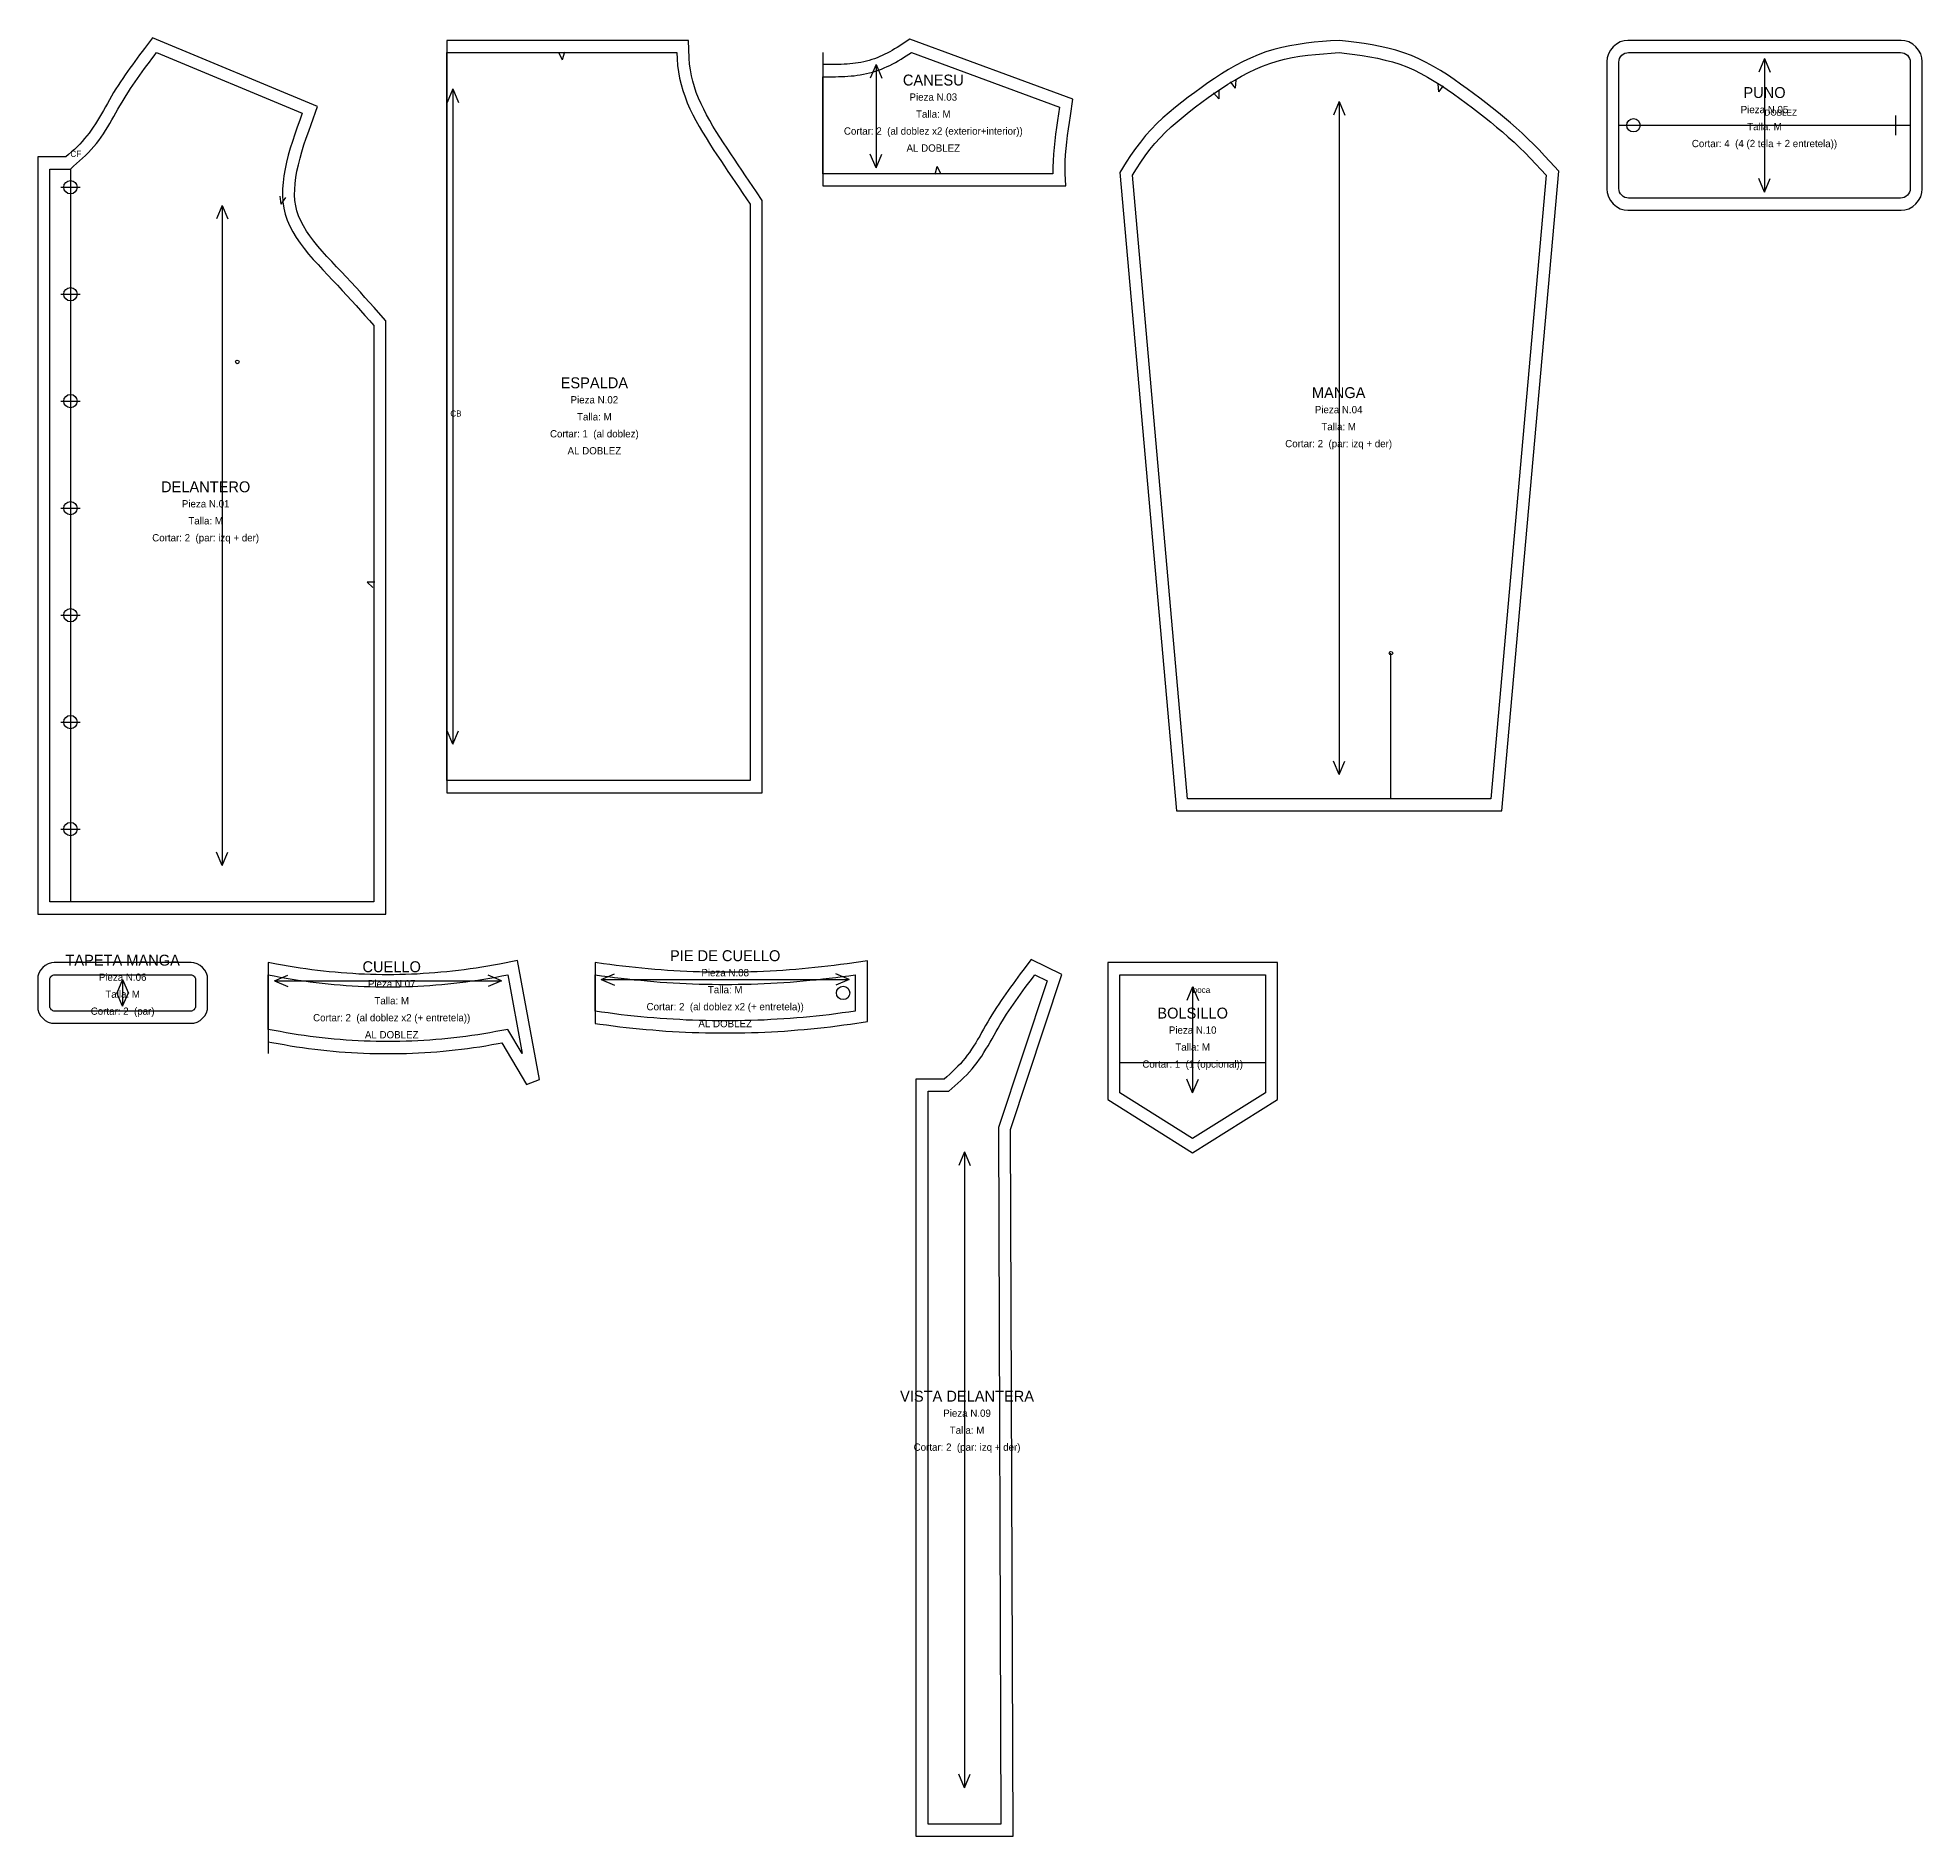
# Model space of a CAD drawing. Header units: centimetres. Extents: x -1 to 154, y -147 to 1.
import ezdxf
from ezdxf.enums import TextEntityAlignment as Align

# ---------------------------------------------------------------- set-up
doc = ezdxf.new("R2010")
doc.units = ezdxf.units.CM
for name, color, linetype in [('BOTONES', 30, 'Continuous'), ('CENTROS', 5, 'Continuous'), ('CONSTRUCCION', 8, 'Continuous'), ('CORTE', 1, 'Continuous'), ('COSTURA', 3, 'Continuous'), ('DOBLEZ', 6, 'Continuous'), ('HILO', 2, 'Continuous'), ('OJAL', 200, 'Continuous'), ('PIQUETES', 4, 'Continuous'), ('REFERENCIAS', 9, 'Continuous'), ('TEXTOS', 7, 'Continuous')]:
    doc.layers.add(name, color=color, linetype=linetype)

msp = doc.modelspace()

# ---------------------------------------------------------------- linework, layer by layer
at = {"layer": 'BOTONES'}
for centre in [(130.49, -6), (1.7, -11.1), (1.7, -19.92), (1.7, -28.73), (1.7, -37.55), (1.7, -46.37), (1.7, -55.18), (1.7, -64), (65.37, -77.5)]:
    msp.add_circle(centre, 0.55, dxfattribs=at)
at = {"layer": 'CENTROS'}
for centre in [(15.45, -25.5), (110.51, -49.5)]:
    msp.add_circle(centre, 0.15, dxfattribs=at)
at = {"layer": 'CONSTRUCCION'}
for p, q in [((129.29, -6), (153.29, -6)), ((1.7, -9.6), (1.7, -70)), ((110.51, -61.5), (110.51, -49.5)), ((88.17, -83.22), (100.17, -83.22))]:
    msp.add_line(p, q, dxfattribs=at)
at = {"layer": 'CORTE'}
for points in [[(-1, -71), (27.7, -71), (27.7, -22.12), (27.08, -21.42), (26.72, -21.01), (26.35, -20.6), (25.97, -20.18), (25.6, -19.76), (25.21, -19.34), (24.83, -18.92), (24.43, -18.5), (24.03, -18.07), (23.63, -17.65), (23.23, -17.23), (22.83, -16.8), (22.45, -16.38), (22.09, -15.96), (21.75, -15.54), (21.43, -15.12), (21.14, -14.71), (20.89, -14.29), (20.67, -13.88), (20.5, -13.46), (20.36, -13.05), (20.26, -12.63), (20.2, -12.2), (20.17, -11.74), (20.18, -11.28), (20.21, -10.79), (20.27, -10.3), (20.36, -9.78), (20.48, -9.26), (20.62, -8.72), (20.77, -8.18), (20.94, -7.62), (21.13, -7.06), (21.33, -6.49), (21.53, -5.92), (22.06, -4.44), (8.47, 1.22), (7.8, 0.34), (7.6, 0.07), (7.4, -0.2), (7.2, -0.47), (7, -0.74), (6.8, -1.01), (6.6, -1.29), (6.4, -1.57), (6.2, -1.85), (6.01, -2.13), (5.82, -2.42), (5.63, -2.71), (5.44, -3), (5.26, -3.3), (5.08, -3.59), (4.91, -3.89), (4.74, -4.19), (4.58, -4.48), (4.41, -4.77), (4.25, -5.06), (4.08, -5.34), (3.92, -5.61), (3.75, -5.88), (3.58, -6.14), (3.41, -6.4), (3.23, -6.64), (3.05, -6.88), (2.87, -7.1), (2.67, -7.33), (2.46, -7.54), (2.24, -7.76), (2.02, -7.98), (1.78, -8.19), (1.54, -8.41), (1.32, -8.6), (-1, -8.6), (-1, -71)], [(58.7, -12.19), (58.23, -11.49), (57.92, -11.05), (57.62, -10.6), (57.32, -10.15), (57.02, -9.7), (56.71, -9.25), (56.41, -8.8), (56.11, -8.35), (55.81, -7.89), (55.51, -7.43), (55.21, -6.98), (54.92, -6.52), (54.64, -6.06), (54.38, -5.6), (54.12, -5.14), (53.88, -4.68), (53.66, -4.22), (53.46, -3.76), (53.27, -3.29), (53.11, -2.83), (52.98, -2.37), (52.87, -1.91), (52.79, -1.44), (52.72, -0.96), (52.68, -0.47), (52.62, 1), (32.7, 1), (32.7, -61), (58.7, -61), (58.7, -12.19)], [(83.66, -9.97), (83.66, -9.47), (83.67, -8.96), (83.7, -8.44), (83.75, -7.91), (83.8, -7.38), (83.86, -6.85), (83.94, -6.3), (84.02, -5.76), (84.1, -5.21), (84.31, -3.84), (70.87, 1.11), (70.24, 0.69), (70.03, 0.56), (69.82, 0.42), (69.61, 0.3), (69.41, 0.17), (69.21, 0.06), (69, -0.05), (68.8, -0.15), (68.59, -0.25), (68.38, -0.34), (68.17, -0.43), (67.95, -0.51), (67.73, -0.58), (67.51, -0.65), (67.29, -0.71), (67.07, -0.76), (66.84, -0.81), (66.62, -0.85), (66.39, -0.88), (66.16, -0.91), (65.93, -0.94), (65.69, -0.96), (65.45, -0.97), (65.21, -0.98), (64.96, -0.99), (64.72, -1), (64.47, -1), (64.21, -1), (63.96, -1), (63.7, -1), (63.7, -11), (83.71, -11), (83.66, -9.97)], [(92.83, -62.5), (119.66, -62.5), (124.33, -9.78), (123.6, -8.98), (123.17, -8.51), (122.72, -8.03), (122.27, -7.57), (121.8, -7.11), (121.33, -6.66), (120.84, -6.22), (120.35, -5.79), (119.86, -5.37), (119.36, -4.96), (118.85, -4.56), (118.34, -4.16), (117.83, -3.76), (117.31, -3.37), (116.78, -2.98), (116.25, -2.6), (115.71, -2.22), (115.16, -1.85), (114.59, -1.49), (114.01, -1.15), (113.42, -0.83), (112.82, -0.53), (112.2, -0.26), (111.56, -0.02), (110.92, 0.18), (110.26, 0.36), (109.61, 0.5), (108.96, 0.63), (108.31, 0.73), (107.66, 0.83), (107.01, 0.91), (106.27, 1), (105.52, 0.95), (104.86, 0.9), (104.19, 0.84), (103.53, 0.76), (102.86, 0.67), (102.19, 0.56), (101.53, 0.42), (100.86, 0.26), (100.21, 0.05), (99.56, -0.19), (98.93, -0.46), (98.32, -0.75), (97.71, -1.07), (97.13, -1.41), (96.55, -1.76), (95.98, -2.13), (95.42, -2.51), (94.88, -2.9), (94.34, -3.29), (93.8, -3.69), (93.27, -4.1), (92.75, -4.51), (92.23, -4.95), (91.72, -5.39), (91.23, -5.86), (90.75, -6.34), (90.29, -6.85), (89.86, -7.38), (89.45, -7.92), (89.06, -8.48), (88.7, -9.04), (88.17, -9.88), (92.83, -62.5)], [(128.29, -11.25), (128.32, -11.55), (128.43, -11.89), (128.59, -12.2), (128.82, -12.48), (129.09, -12.7), (129.4, -12.87), (129.74, -12.97), (130.04, -13), (152.54, -13), (152.85, -12.97), (153.18, -12.87), (153.5, -12.7), (153.77, -12.48), (153.99, -12.2), (154.16, -11.89), (154.26, -11.55), (154.29, -11.25), (154.29, -0.75), (154.26, -0.45), (154.16, -0.11), (153.99, 0.2), (153.77, 0.48), (153.5, 0.7), (153.18, 0.87), (152.85, 0.97), (152.54, 1), (130.04, 1), (129.74, 0.97), (129.4, 0.87), (129.09, 0.7), (128.82, 0.48), (128.59, 0.2), (128.43, -0.11), (128.32, -0.45), (128.29, -0.75), (128.29, -11.25)], [(-1, -78.65), (-0.98, -78.87), (-0.9, -79.14), (-0.77, -79.38), (-0.59, -79.59), (-0.38, -79.77), (-0.14, -79.9), (0.13, -79.98), (0.35, -80), (11.65, -80), (11.87, -79.98), (12.14, -79.9), (12.38, -79.77), (12.59, -79.59), (12.77, -79.38), (12.9, -79.14), (12.98, -78.87), (13, -78.65), (13, -76.35), (12.98, -76.13), (12.9, -75.86), (12.77, -75.62), (12.59, -75.41), (12.38, -75.23), (12.14, -75.1), (11.87, -75.02), (11.65, -75), (0.35, -75), (0.13, -75.02), (-0.14, -75.1), (-0.38, -75.23), (-0.59, -75.41), (-0.77, -75.62), (-0.9, -75.86), (-0.98, -76.13), (-1, -76.35), (-1, -78.65)], [(18.81, -81.67), (19.31, -81.76), (19.81, -81.85), (20.32, -81.93), (20.82, -82), (21.32, -82.07), (21.83, -82.13), (22.33, -82.19), (22.83, -82.24), (23.34, -82.29), (23.84, -82.34), (24.34, -82.38), (24.85, -82.41), (25.35, -82.44), (25.85, -82.46), (26.36, -82.48), (26.86, -82.49), (27.36, -82.5), (27.87, -82.5), (28.37, -82.5), (28.87, -82.49), (29.38, -82.48), (29.88, -82.46), (30.38, -82.44), (30.89, -82.41), (31.39, -82.38), (31.9, -82.34), (32.4, -82.29), (32.9, -82.24), (33.41, -82.19), (33.91, -82.13), (34.41, -82.07), (34.92, -82), (35.42, -81.93), (35.92, -81.85), (36.42, -81.76), (36.93, -81.67), (37.24, -81.62), (39.29, -85.04), (40.35, -84.64), (38.53, -74.82), (37.05, -75.12), (36.57, -75.21), (36.08, -75.29), (35.6, -75.37), (35.12, -75.45), (34.63, -75.52), (34.15, -75.59), (33.67, -75.65), (33.18, -75.7), (32.7, -75.76), (32.22, -75.8), (31.73, -75.84), (31.25, -75.88), (30.77, -75.91), (30.28, -75.94), (29.8, -75.96), (29.32, -75.98), (28.83, -75.99), (28.35, -76), (27.87, -76), (27.38, -76), (26.9, -75.99), (26.42, -75.98), (25.93, -75.96), (25.45, -75.94), (24.97, -75.91), (24.48, -75.88), (24, -75.84), (23.52, -75.8), (23.03, -75.76), (22.55, -75.7), (22.07, -75.65), (21.58, -75.59), (21.1, -75.52), (20.62, -75.45), (20.13, -75.37), (19.65, -75.29), (19.17, -75.21), (18.68, -75.12), (18, -74.98), (18, -81.52), (18.3, -81.58), (18.81, -81.67)], [(45.87, -80.14), (46.42, -80.21), (46.96, -80.28), (47.5, -80.34), (48.05, -80.4), (48.59, -80.46), (49.13, -80.51), (49.68, -80.55), (50.22, -80.6), (50.76, -80.64), (51.31, -80.67), (51.85, -80.7), (52.39, -80.73), (52.94, -80.75), (53.48, -80.77), (54.02, -80.78), (54.57, -80.79), (55.11, -80.8), (55.65, -80.8), (56.2, -80.8), (56.74, -80.79), (57.28, -80.78), (57.83, -80.77), (58.37, -80.75), (58.91, -80.73), (59.46, -80.7), (60, -80.67), (60.54, -80.64), (61.09, -80.6), (61.63, -80.55), (62.17, -80.51), (62.72, -80.46), (63.26, -80.4), (63.8, -80.34), (64.34, -80.28), (64.89, -80.21), (65.43, -80.14), (65.97, -80.07), (67.37, -79.86), (67.37, -74.84), (65.69, -75.09), (65.16, -75.16), (64.64, -75.23), (64.11, -75.3), (63.58, -75.36), (63.05, -75.41), (62.52, -75.47), (61.99, -75.52), (61.46, -75.56), (60.94, -75.6), (60.41, -75.64), (59.88, -75.67), (59.35, -75.7), (58.82, -75.73), (58.29, -75.75), (57.77, -75.77), (57.24, -75.78), (56.71, -75.79), (56.18, -75.8), (55.65, -75.8), (55.12, -75.8), (54.6, -75.79), (54.07, -75.78), (53.54, -75.77), (53.01, -75.75), (52.48, -75.73), (51.95, -75.7), (51.42, -75.67), (50.9, -75.64), (50.37, -75.6), (49.84, -75.56), (49.31, -75.52), (48.78, -75.47), (48.25, -75.41), (47.73, -75.36), (47.2, -75.3), (46.67, -75.23), (46.14, -75.16), (45.61, -75.09), (44.93, -74.99), (44.93, -80.01), (45.33, -80.07), (45.87, -80.14)], [(71.37, -147), (79.37, -147), (79.17, -88.76), (83.39, -75.99), (80.87, -74.73), (80.17, -75.66), (79.97, -75.93), (79.77, -76.2), (79.57, -76.47), (79.37, -76.74), (79.17, -77.01), (78.97, -77.29), (78.77, -77.57), (78.57, -77.85), (78.38, -78.13), (78.19, -78.42), (78, -78.71), (77.81, -79), (77.63, -79.3), (77.45, -79.59), (77.28, -79.89), (77.11, -80.19), (76.94, -80.48), (76.78, -80.77), (76.62, -81.06), (76.45, -81.34), (76.29, -81.61), (76.12, -81.88), (75.95, -82.14), (75.78, -82.4), (75.6, -82.64), (75.42, -82.88), (75.24, -83.1), (75.04, -83.33), (74.83, -83.54), (74.61, -83.76), (74.39, -83.98), (74.15, -84.19), (73.91, -84.41), (73.69, -84.6), (71.37, -84.6), (71.37, -147)], [(87.17, -86.27), (94.17, -90.68), (101.17, -86.27), (101.17, -75), (87.17, -75), (87.17, -86.27)]]:
    msp.add_lwpolyline(points, close=True, dxfattribs=at)
at = {"layer": 'COSTURA'}
for points in [[(0, -9.6), (1.7, -9.6), (1.95, -9.38), (2.2, -9.16), (2.45, -8.93), (2.7, -8.71), (2.94, -8.48), (3.18, -8.24), (3.4, -8), (3.62, -7.75), (3.84, -7.5), (4.04, -7.24), (4.23, -6.97), (4.42, -6.7), (4.6, -6.42), (4.77, -6.13), (4.94, -5.85), (5.11, -5.56), (5.28, -5.27), (5.45, -4.98), (5.61, -4.68), (5.78, -4.39), (5.95, -4.1), (6.12, -3.81), (6.29, -3.53), (6.47, -3.25), (6.65, -2.97), (6.84, -2.69), (7.03, -2.42), (7.22, -2.14), (7.41, -1.87), (7.61, -1.6), (7.8, -1.33), (8, -1.06), (8.2, -0.8), (8.4, -0.53), (8.6, -0.27), (8.8, 0), (20.8, -5), (20.59, -5.58), (20.38, -6.16), (20.18, -6.74), (19.99, -7.32), (19.81, -7.89), (19.65, -8.46), (19.51, -9.03), (19.38, -9.59), (19.29, -10.15), (19.22, -10.7), (19.18, -11.24), (19.17, -11.77), (19.21, -12.3), (19.28, -12.82), (19.4, -13.32), (19.56, -13.82), (19.77, -14.31), (20.02, -14.78), (20.3, -15.25), (20.62, -15.71), (20.96, -16.16), (21.32, -16.61), (21.7, -17.05), (22.1, -17.48), (22.5, -17.91), (22.9, -18.34), (23.3, -18.76), (23.7, -19.18), (24.09, -19.6), (24.48, -20.02), (24.85, -20.43), (25.23, -20.85), (25.6, -21.26), (25.97, -21.67), (26.33, -22.09), (26.7, -22.5), (26.7, -70), (0, -70)], [(32.7, 0), (51.66, 0), (51.69, -0.53), (51.73, -1.06), (51.8, -1.59), (51.89, -2.11), (52.01, -2.63), (52.16, -3.14), (52.34, -3.64), (52.53, -4.14), (52.75, -4.64), (52.99, -5.13), (53.24, -5.61), (53.51, -6.09), (53.78, -6.57), (54.07, -7.04), (54.37, -7.51), (54.67, -7.98), (54.97, -8.44), (55.28, -8.9), (55.58, -9.36), (55.88, -9.81), (56.19, -10.26), (56.49, -10.71), (56.79, -11.16), (57.1, -11.61), (57.4, -12.05), (57.7, -12.5), (57.7, -60), (32.7, -60)], [(63.7, -2), (63.96, -2), (64.22, -2), (64.48, -2), (64.73, -2), (64.99, -1.99), (65.25, -1.98), (65.51, -1.97), (65.76, -1.95), (66.02, -1.93), (66.27, -1.91), (66.53, -1.87), (66.78, -1.84), (67.04, -1.79), (67.29, -1.74), (67.54, -1.68), (67.79, -1.61), (68.03, -1.53), (68.28, -1.45), (68.52, -1.36), (68.76, -1.27), (69, -1.16), (69.23, -1.06), (69.46, -0.94), (69.69, -0.82), (69.91, -0.69), (70.14, -0.56), (70.35, -0.42), (70.57, -0.28), (70.79, -0.14), (71, 0), (83.2, -4.5), (83.11, -5.06), (83.03, -5.61), (82.95, -6.17), (82.87, -6.72), (82.81, -7.27), (82.75, -7.82), (82.71, -8.37), (82.67, -8.92), (82.66, -9.46), (82.66, -10), (82.66, -10), (63.7, -10)], [(89.2, -10.12), (89.54, -9.58), (89.89, -9.04), (90.26, -8.51), (90.64, -8), (91.05, -7.5), (91.48, -7.03), (91.93, -6.57), (92.4, -6.13), (92.88, -5.7), (93.38, -5.29), (93.89, -4.88), (94.41, -4.49), (94.93, -4.1), (95.46, -3.71), (96, -3.33), (96.54, -2.96), (97.08, -2.61), (97.64, -2.27), (98.2, -1.95), (98.77, -1.64), (99.34, -1.37), (99.93, -1.12), (100.53, -0.9), (101.13, -0.71), (101.75, -0.55), (102.38, -0.42), (103.01, -0.31), (103.65, -0.23), (104.29, -0.16), (104.94, -0.1), (105.59, -0.05), (106.25, 0), (106.88, -0.08), (107.52, -0.16), (108.15, -0.25), (108.78, -0.36), (109.41, -0.48), (110.03, -0.62), (110.63, -0.78), (111.23, -0.97), (111.82, -1.19), (112.4, -1.44), (112.97, -1.72), (113.52, -2.02), (114.07, -2.35), (114.61, -2.69), (115.14, -3.04), (115.67, -3.41), (116.19, -3.79), (116.71, -4.17), (117.22, -4.56), (117.73, -4.95), (118.23, -5.34), (118.73, -5.74), (119.22, -6.14), (119.7, -6.55), (120.18, -6.97), (120.65, -7.39), (121.11, -7.83), (121.56, -8.27), (122, -8.73), (122.44, -9.19), (122.87, -9.65), (123.29, -10.12), (118.75, -61.5), (93.75, -61.5)], [(129.29, -0.8), (129.31, -0.64), (129.35, -0.49), (129.43, -0.36), (129.53, -0.23), (129.65, -0.13), (129.79, -0.06), (129.94, -0.02), (130.09, 0), (152.49, 0), (152.65, -0.02), (152.8, -0.06), (152.94, -0.13), (153.06, -0.23), (153.16, -0.36), (153.23, -0.49), (153.28, -0.64), (153.29, -0.8), (153.29, -11.2), (153.28, -11.36), (153.23, -11.51), (153.16, -11.64), (153.06, -11.77), (152.94, -11.87), (152.8, -11.94), (152.65, -11.98), (152.49, -12), (130.09, -12), (129.94, -11.98), (129.79, -11.94), (129.65, -11.87), (129.53, -11.77), (129.43, -11.64), (129.35, -11.51), (129.31, -11.36), (129.29, -11.2)], [(0, -76.4), (0.01, -76.32), (0.03, -76.25), (0.07, -76.18), (0.12, -76.12), (0.18, -76.07), (0.25, -76.03), (0.32, -76.01), (0.4, -76), (11.6, -76), (11.68, -76.01), (11.75, -76.03), (11.82, -76.07), (11.88, -76.12), (11.93, -76.18), (11.97, -76.25), (11.99, -76.32), (12, -76.4), (12, -78.6), (11.99, -78.68), (11.97, -78.75), (11.93, -78.82), (11.88, -78.88), (11.82, -78.93), (11.75, -78.97), (11.68, -78.99), (11.6, -79), (0.4, -79), (0.32, -78.99), (0.25, -78.97), (0.18, -78.93), (0.12, -78.88), (0.07, -78.82), (0.03, -78.75), (0.01, -78.68), (0, -78.6)], [(18, -76), (18.49, -76.1), (18.99, -76.19), (19.48, -76.28), (19.97, -76.36), (20.47, -76.44), (20.96, -76.51), (21.45, -76.58), (21.95, -76.64), (22.44, -76.7), (22.93, -76.75), (23.43, -76.8), (23.92, -76.84), (24.41, -76.88), (24.91, -76.91), (25.4, -76.94), (25.89, -76.96), (26.39, -76.98), (26.88, -76.99), (27.37, -77), (27.87, -77), (28.36, -77), (28.85, -76.99), (29.35, -76.98), (29.84, -76.96), (30.33, -76.94), (30.83, -76.91), (31.32, -76.88), (31.81, -76.84), (32.31, -76.8), (32.8, -76.75), (33.29, -76.7), (33.79, -76.64), (34.28, -76.58), (34.77, -76.51), (35.27, -76.44), (35.76, -76.36), (36.25, -76.28), (36.75, -76.19), (37.24, -76.1), (37.73, -76), (38.93, -82.5), (37.73, -80.5), (37.24, -80.6), (36.75, -80.69), (36.25, -80.78), (35.76, -80.86), (35.27, -80.94), (34.77, -81.01), (34.28, -81.08), (33.79, -81.14), (33.29, -81.2), (32.8, -81.25), (32.31, -81.3), (31.81, -81.34), (31.32, -81.38), (30.83, -81.41), (30.33, -81.44), (29.84, -81.46), (29.35, -81.48), (28.85, -81.49), (28.36, -81.5), (27.87, -81.5), (27.37, -81.5), (26.88, -81.49), (26.39, -81.48), (25.89, -81.46), (25.4, -81.44), (24.91, -81.41), (24.41, -81.38), (23.92, -81.34), (23.43, -81.3), (22.93, -81.25), (22.44, -81.2), (21.95, -81.14), (21.45, -81.08), (20.96, -81.01), (20.47, -80.94), (19.97, -80.86), (19.48, -80.78), (18.99, -80.69), (18.49, -80.6), (18, -80.5)], [(44.93, -76), (45.47, -76.08), (46.01, -76.15), (46.54, -76.22), (47.08, -76.29), (47.61, -76.35), (48.15, -76.41), (48.69, -76.46), (49.22, -76.51), (49.76, -76.56), (50.29, -76.6), (50.83, -76.64), (51.37, -76.67), (51.9, -76.7), (52.44, -76.73), (52.97, -76.75), (53.51, -76.77), (54.04, -76.78), (54.58, -76.79), (55.12, -76.8), (55.65, -76.8), (56.19, -76.8), (56.72, -76.79), (57.26, -76.78), (57.8, -76.77), (58.33, -76.75), (58.87, -76.73), (59.4, -76.7), (59.94, -76.67), (60.48, -76.64), (61.01, -76.6), (61.55, -76.56), (62.08, -76.51), (62.62, -76.46), (63.15, -76.41), (63.69, -76.35), (64.23, -76.29), (64.76, -76.22), (65.3, -76.15), (65.83, -76.08), (66.37, -76), (66.37, -79), (65.83, -79.08), (65.3, -79.15), (64.76, -79.22), (64.23, -79.29), (63.69, -79.35), (63.15, -79.41), (62.62, -79.46), (62.08, -79.51), (61.55, -79.56), (61.01, -79.6), (60.48, -79.64), (59.94, -79.67), (59.4, -79.7), (58.87, -79.73), (58.33, -79.75), (57.8, -79.77), (57.26, -79.78), (56.72, -79.79), (56.19, -79.8), (55.65, -79.8), (55.12, -79.8), (54.58, -79.79), (54.04, -79.78), (53.51, -79.77), (52.97, -79.75), (52.44, -79.73), (51.9, -79.7), (51.37, -79.67), (50.83, -79.64), (50.29, -79.6), (49.76, -79.56), (49.22, -79.51), (48.69, -79.46), (48.15, -79.41), (47.61, -79.35), (47.08, -79.29), (46.54, -79.22), (46.01, -79.15), (45.47, -79.08), (44.93, -79)], [(72.37, -85.6), (74.07, -85.6), (74.32, -85.38), (74.57, -85.16), (74.82, -84.93), (75.07, -84.71), (75.31, -84.48), (75.55, -84.24), (75.77, -84), (75.99, -83.75), (76.2, -83.5), (76.41, -83.24), (76.6, -82.97), (76.79, -82.7), (76.97, -82.42), (77.14, -82.13), (77.31, -81.85), (77.48, -81.56), (77.65, -81.27), (77.81, -80.98), (77.98, -80.68), (78.15, -80.39), (78.32, -80.1), (78.49, -79.81), (78.66, -79.53), (78.84, -79.25), (79.02, -78.97), (79.21, -78.69), (79.4, -78.42), (79.59, -78.14), (79.78, -77.87), (79.98, -77.6), (80.17, -77.33), (80.37, -77.06), (80.57, -76.8), (80.77, -76.53), (80.97, -76.27), (81.17, -76), (82.17, -76.5), (78.17, -88.6), (78.37, -146), (72.37, -146)], [(88.17, -76), (100.17, -76), (100.17, -85.72), (94.17, -89.5), (88.17, -85.72)]]:
    msp.add_lwpolyline(points, close=True, dxfattribs=at)
at = {"layer": 'DOBLEZ'}
for p, q in [((32.7, 0), (32.7, -60)), ((63.7, 0), (63.7, -10)), ((18, -76), (18, -82.5)), ((44.93, -76), (44.93, -79.8))]:
    msp.add_line(p, q, dxfattribs=at)
at = {"layer": 'HILO'}
for p, q in [((68.08, -1), (67.61, -2.11)), ((68.08, -1), (68.08, -9.5)), ((68.08, -1), (68.55, -2.11)), ((141.29, -0.5), (140.83, -1.61)), ((141.29, -0.5), (141.29, -11.5)), ((141.29, -0.5), (141.76, -1.61)), ((33.2, -3), (32.73, -4.11)), ((33.2, -3), (33.2, -57)), ((33.2, -3), (33.67, -4.11)), ((106.25, -4.05), (105.78, -5.16)), ((106.25, -4.05), (106.25, -59.5)), ((106.25, -4.05), (106.71, -5.16)), ((68.08, -9.5), (67.61, -8.39)), ((68.08, -9.5), (68.55, -8.39)), ((141.29, -11.5), (140.83, -10.39)), ((141.29, -11.5), (141.76, -10.39)), ((14.2, -12.6), (13.73, -13.71)), ((14.2, -12.6), (14.2, -67)), ((14.2, -12.6), (14.67, -13.71)), ((33.2, -57), (32.73, -55.89)), ((33.2, -57), (33.67, -55.89)), ((106.25, -59.5), (105.78, -58.39)), ((106.25, -59.5), (106.71, -58.39)), ((14.2, -67), (13.73, -65.89)), ((14.2, -67), (14.67, -65.89)), ((18.5, -76.5), (19.61, -76.03)), ((37.23, -76.5), (36.13, -76.03)), ((45.43, -76.4), (46.54, -75.93)), ((65.87, -76.4), (64.76, -75.93)), ((6, -76.4), (5.53, -77.51)), ((6, -78.6), (5.53, -77.49)), ((6, -76.4), (6, -78.6)), ((6, -76.4), (6.47, -77.51)), ((6, -78.6), (6.47, -77.49)), ((18.5, -76.5), (37.23, -76.5)), ((18.5, -76.5), (19.61, -76.97)), ((37.23, -76.5), (36.13, -76.97)), ((45.43, -76.4), (65.87, -76.4)), ((45.43, -76.4), (46.54, -76.87)), ((65.87, -76.4), (64.76, -76.87)), ((94.17, -77), (93.7, -78.11)), ((94.17, -77), (94.17, -85.72)), ((94.17, -77), (94.64, -78.11)), ((94.17, -85.72), (93.7, -84.61)), ((94.17, -85.72), (94.64, -84.61)), ((75.37, -90.6), (74.9, -91.71)), ((75.37, -90.6), (75.37, -143)), ((75.37, -90.6), (75.84, -91.71)), ((75.37, -143), (74.9, -141.89)), ((75.37, -143), (75.84, -141.89))]:
    msp.add_line(p, q, dxfattribs=at)
at = {"layer": 'OJAL'}
for p, q in [((152.09, -5.2), (152.09, -6.8)), ((0.9, -11.1), (2.5, -11.1)), ((0.9, -19.92), (2.5, -19.92)), ((0.9, -28.73), (2.5, -28.73)), ((0.9, -37.55), (2.5, -37.55)), ((0.9, -46.37), (2.5, -46.37)), ((0.9, -55.18), (2.5, -55.18)), ((0.9, -64), (2.5, -64))]:
    msp.add_line(p, q, dxfattribs=at)
at = {"layer": 'PIQUETES'}
for p, q in [((42.42, 0.02), (42.23, -0.6)), ((41.94, -0.02), (42.23, -0.6)), ((97.26, -2.43), (97.67, -2.93)), ((97.72, -2.29), (97.67, -2.93)), ((114.36, -2.61), (114.42, -3.25)), ((114.82, -2.74), (114.42, -3.25)), ((95.89, -3.33), (96.32, -3.81)), ((96.34, -3.17), (96.32, -3.81)), ((72.94, -10.02), (73.13, -9.4)), ((73.42, -9.98), (73.13, -9.4)), ((18.95, -11.85), (19.04, -12.49)), ((19.41, -11.96), (19.04, -12.49)), ((26.79, -43.65), (26.14, -43.66)), ((26.61, -44.1), (26.14, -43.66))]:
    msp.add_line(p, q, dxfattribs=at)

# ---------------------------------------------------------------- texts
at = {"layer": 'REFERENCIAS'}
for s, p in [('DOBLEZ', (141.29, -5.2)), ('CF', (1.7, -8.6)), ('CB', (33, -30)), ('boca', (94.17, -77.5))]:
    msp.add_text(s, height=0.5, dxfattribs=at).set_placement(p)
at = {"layer": 'TEXTOS'}
for s, height, p in [('CANESU', 0.9, (72.8, -2.27)), ('PUNO', 0.9, (141.29, -3.3)), ('Pieza N.03', 0.6, (72.8, -3.67)), ('Pieza N.05', 0.6, (141.29, -4.7)), ('Cortar: 2  (al doblez x2 (exterior+interior))', 0.6, (72.8, -6.47)), ('Talla: M', 0.6, (72.8, -5.07)), ('Talla: M', 0.6, (141.29, -6.1)), ('AL DOBLEZ', 0.6, (72.8, -7.87)), ('Cortar: 4  (4 (2 tela + 2 entretela))', 0.6, (141.29, -7.5)), ('ESPALDA', 0.9, (44.87, -27.22)), ('MANGA', 0.9, (106.2, -28.03)), ('Pieza N.02', 0.6, (44.87, -28.62)), ('Pieza N.04', 0.6, (106.2, -29.43)), ('Talla: M', 0.6, (44.87, -30.02)), ('Talla: M', 0.6, (106.2, -30.83)), ('Cortar: 1  (al doblez)', 0.6, (44.87, -31.42)), ('AL DOBLEZ', 0.6, (44.87, -32.82)), ('Cortar: 2  (par: izq + der)', 0.6, (106.2, -32.23)), ('DELANTERO', 0.9, (12.84, -35.79)), ('Pieza N.01', 0.6, (12.84, -37.19)), ('Talla: M', 0.6, (12.84, -38.59)), ('Cortar: 2  (par: izq + der)', 0.6, (12.84, -39.99)), ('TAPETA MANGA', 0.9, (6, -74.8)), ('PIE DE CUELLO', 0.9, (55.65, -74.43)), ('Pieza N.06', 0.6, (6, -76.2)), ('CUELLO', 0.9, (28.17, -75.34)), ('Pieza N.08', 0.6, (55.65, -75.83)), ('Talla: M', 0.6, (6, -77.6)), ('Pieza N.07', 0.6, (28.17, -76.74)), ('Talla: M', 0.6, (55.65, -77.23)), ('Cortar: 2  (par)', 0.6, (6, -79)), ('Talla: M', 0.6, (28.17, -78.14)), ('Cortar: 2  (al doblez x2 (+ entretela))', 0.6, (55.65, -78.63)), ('BOLSILLO', 0.9, (94.17, -79.16)), ('Cortar: 2  (al doblez x2 (+ entretela))', 0.6, (28.17, -79.54)), ('AL DOBLEZ', 0.6, (28.17, -80.94)), ('AL DOBLEZ', 0.6, (55.65, -80.03)), ('Pieza N.10', 0.6, (94.17, -80.56)), ('Talla: M', 0.6, (94.17, -81.96)), ('Cortar: 1  (1 (opcional))', 0.6, (94.17, -83.36)), ('VISTA DELANTERA', 0.9, (75.58, -110.73)), ('Pieza N.09', 0.6, (75.58, -112.13)), ('Talla: M', 0.6, (75.58, -113.53)), ('Cortar: 2  (par: izq + der)', 0.6, (75.58, -114.93))]:
    msp.add_text(s, height=height, dxfattribs=at).set_placement(p, align=Align.MIDDLE_CENTER)

doc.saveas('drawing.dxf')
